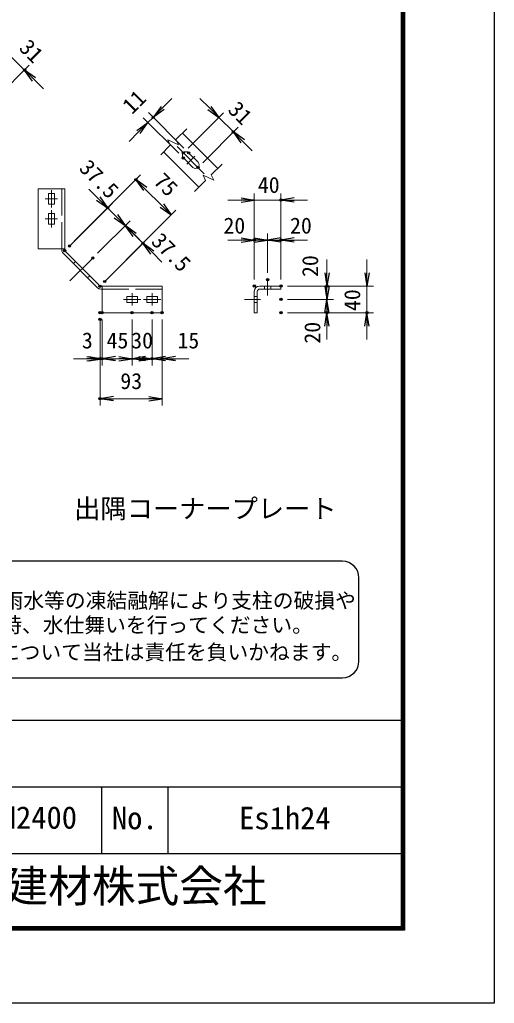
# Model space of a CAD drawing. Units: millimetres, scale not verified, with parts at other scales. Extents: x -6300 to 6300, y -4455 to 4455.
# Drawn here: x 4162 to 6300, y -4455 to -26 of the extents above; entities that cross this region are included whole.
import ezdxf
from ezdxf.enums import TextEntityAlignment as Align

# ---------------------------------------------------------------- set-up
doc = ezdxf.new("R2010")
doc.units = ezdxf.units.MM
doc.header["$LTSCALE"] = 20
doc.header["$PDMODE"] = 32
doc.header["$PDSIZE"] = 10
doc.linetypes.add('DASHED', pattern=[7.5, 6, -1.5])
doc.linetypes.add('USER1', pattern=[50.8, 31.75, -6.35, 6.35, -6.35])
for name, color, linetype, lineweight in [('0-0_D-BMK', 2, 'USER1', 13), ('0-3_D-STR3', 3, 'Continuous', 13), ('0-5_0', 7, 'Continuous', 25), ('0-6_D-STR-DIM', 7, 'Continuous', 13), ('0-9_D-TTL-TXT', 7, 'Continuous', 25), ('0-A_D-TTL', 7, 'Continuous', 25)]:
    doc.layers.add(name, color=color, linetype=linetype, lineweight=lineweight)
doc.layers.add('0-7_Defpoints', color=8, linetype='Continuous')
doc.styles.add('ＭＳ ゴシック', font='')
doc.styles.get('ＭＳ ゴシック').set_extended_font_data('MS Gothic')

# ---------------------------------------------------------------- blocks, each defined once
blk = doc.blocks.new('_Open')
at = {"layer": '0-5_0'}
blk.add_line((-20, 3.333), (0, 0), dxfattribs=at)
blk.add_lwpolyline([(-20, -3.333), (0, 0), (-20, 0)], dxfattribs=at)

msp = doc.modelspace()

# ---------------------------------------------------------------- linework, layer by layer
at = {"layer": '0-0_D-BMK'}
for p, q in [((4871.11, -596.86), (4993.66, -719.42)), ((4950.54, -640.23), (4914.47, -676.29)), ((4305.27, -793.4), (4305.27, -871.4)), ((4333.02, -832.4), (4277.52, -832.4)), ((4305.27, -883.4), (4305.27, -961.4)), ((4333.02, -922.4), (4277.52, -922.4)), ((4491.68, -1099.08), (4388.41, -1202.35)), ((5279.02, -1268.26), (5279.02, -1196.23)), ((4668.37, -1257.75), (4668.37, -1313.25)), ((4758.37, -1257.75), (4758.37, -1313.25)), ((4707.37, -1285.5), (4629.37, -1285.5)), ((4797.37, -1285.5), (4719.37, -1285.5)), ((5247.52, -1285.5), (5175.49, -1285.5))]:
    msp.add_line(p, q, dxfattribs=at)
at = {"layer": '0-3_D-STR3'}
for p, q in [((4895.38, -536.28), (5054.48, -695.38)), ((4810.61, -621.21), (4969.66, -780.27)), ((4899.62, -648.71), (4942.05, -691.14)), ((4922.96, -625.38), (4965.39, -667.8)), ((4245.27, -787.4), (4245.27, -1057.4)), ((4365.27, -787.4), (4245.27, -787.4)), ((4365.27, -1063.6), (4365.27, -787.4)), ((4319.07, -808.4), (4291.47, -808.4)), ((4291.47, -808.4), (4291.47, -856.4)), ((4319.07, -808.4), (4319.07, -856.4)), ((4319.07, -856.4), (4291.47, -856.4)), ((4319.07, -898.4), (4291.47, -898.4)), ((4291.47, -898.4), (4291.47, -946.4)), ((4319.07, -898.4), (4319.07, -946.4)), ((4319.07, -946.4), (4291.47, -946.4)), ((4245.27, -1057.4), (4365.27, -1057.4)), ((4351.77, -1057.4), (4351.77, -1063.6)), ((4357.7, -1077.92), (4512.84, -1233.06)), ((4367.24, -1068.37), (4522.39, -1223.52)), ((4533.37, -1239), (4527.16, -1239)), ((5243.02, -1225.5), (5339.02, -1225.5)), ((5243.02, -1239), (5339.02, -1239)), ((5339.02, -1225.5), (5339.02, -1239)), ((4644.37, -1271.7), (4644.37, -1299.3)), ((4692.37, -1271.7), (4644.37, -1271.7)), ((4692.37, -1271.7), (4692.37, -1299.3)), ((4734.37, -1271.7), (4734.37, -1299.3)), ((4782.37, -1271.7), (4734.37, -1271.7)), ((4782.37, -1271.7), (4782.37, -1299.3)), ((5219.02, -1249.5), (5219.02, -1345.5)), ((5232.52, -1271.7), (5219.02, -1271.7)), ((5232.52, -1249.49), (5232.52, -1345.5)), ((4692.37, -1299.3), (4644.37, -1299.3)), ((4782.37, -1299.3), (4734.37, -1299.3)), ((5232.52, -1299.3), (5219.02, -1299.3)), ((5219.02, -1345.5), (5232.52, -1345.5))]:
    msp.add_line(p, q, dxfattribs=at)
at = {"layer": '0-3_D-STR3', "linetype": 'DASHED'}
for p, q in [((4351.77, -1057.4), (4351.77, -787.4)), ((4403.91, -1124.13), (4413.46, -1114.58)), ((4468.15, -1188.37), (4477.7, -1178.83)), ((4533.37, -1239), (4803.37, -1239)), ((5265.22, -1239), (5265.22, -1225.5)), ((5292.82, -1239), (5292.82, -1225.5))]:
    msp.add_line(p, q, dxfattribs=at)
at = {"layer": '0-3_D-STR3'}
msp.add_lwpolyline([(4527.16, -1225.5), (4803.37, -1225.5), (4803.37, -1345.5), (4533.37, -1345.5), (4533.37, -1225.5)], dxfattribs=at)
for centre, radius, start, end in [((4911.29, -637.04), 16.5, 45, 225), ((4953.72, -679.47), 16.5, 225, 45), ((4372.02, -1063.6), 20.25, 180, 225), ((4372.02, -1063.6), 6.75, 180, 225), ((4527.16, -1218.75), 20.25, 225, 270), ((4527.16, -1218.75), 6.75, 225, 270), ((5243.02, -1249.5), 24, 90, 180), ((5243.02, -1249.5), 10.5, 90, 180)]:
    msp.add_arc(centre, radius, start, end, dxfattribs=at)
at = {"layer": '0-6_D-STR-DIM'}
for p, q in [((4118.52, -186.92), (4184.28, -252.68)), ((4046.03, -390.93), (4205.49, -231.47)), ((4226.7, -295.11), (4269.13, -337.53)), ((4805.76, -423.32), (4848.18, -380.9)), ((5016.66, -423.49), (4974.23, -381.07)), ((4878.41, -627.5), (4718.78, -467.87)), ((4740, -489.08), (4763.33, -465.75)), ((4901.75, -604.16), (4742.12, -444.53)), ((4920.84, -604.16), (5080.29, -444.71)), ((5059.08, -465.92), (5124.84, -531.68)), ((4914.86, -516.8), (4865.78, -565.88)), ((4986.6, -669.93), (5146.06, -510.47)), ((4697.57, -531.51), (4655.14, -573.94)), ((4840.13, -591.54), (4828.92, -567.5)), ((4828.92, -567.5), (4876.99, -589.92)), ((4865.78, -565.88), (4876.99, -589.92)), ((5167.27, -574.11), (5209.7, -616.53)), ((4840.13, -591.54), (4797.58, -634.31)), ((5073.96, -675.9), (5024.88, -724.98)), ((4407.69, -1023.97), (4706.78, -724.89)), ((4999.22, -750.64), (4950.18, -799.79)), ((4999.22, -750.64), (4988.01, -726.6)), ((4988.02, -726.6), (5036.09, -749.02)), ((5024.88, -724.98), (5036.09, -749.02)), ((4515.86, -830.95), (4473.43, -788.53)), ((4802.24, -862.77), (4727.99, -788.53)), ((5159.02, -838.35), (5099.02, -838.35)), ((5219.02, -1195.5), (5219.02, -808.35)), ((5219.02, -838.35), (5339.02, -838.35)), ((5339.02, -1195.5), (5339.02, -808.35)), ((5399.02, -838.35), (5459.02, -838.35)), ((4386.48, -1045.18), (4579.5, -852.17)), ((4595.41, -910.5), (4552.98, -868.08)), ((4637.83, -952.93), (4558.28, -873.38)), ((4566.15, -1183.71), (4865.88, -883.99)), ((4512.89, -1077.87), (4659.05, -931.72)), ((4512.89, -1077.87), (4659.05, -931.72)), ((4637.83, -952.93), (4717.38, -1032.48)), ((4544.94, -1204.92), (4738.6, -1011.27)), ((4680.26, -995.36), (4722.69, -1037.78)), ((5159.02, -1018.35), (5099.02, -1018.35)), ((5219.02, -1018.35), (5159.02, -1018.35)), ((5219.02, -1195.5), (5219.02, -988.35)), ((5279.02, -1018.35), (5219.02, -1018.35)), ((5279.02, -1166.23), (5279.02, -988.35)), ((5279.02, -1166.23), (5279.02, -988.35)), ((5279.02, -1018.35), (5339.02, -1018.35)), ((5339.02, -1195.5), (5339.02, -988.35)), ((5339.02, -1018.35), (5399.02, -1018.35)), ((5399.02, -1018.35), (5459.02, -1018.35)), ((4759.81, -1074.91), (4802.24, -1117.33)), ((5546.17, -1165.5), (5546.17, -1105.5)), ((5726.17, -1165.5), (5726.17, -1105.5)), ((5546.17, -1225.5), (5546.17, -1165.5)), ((5369.02, -1225.5), (5576.17, -1225.5)), ((5369.02, -1225.5), (5756.17, -1225.5)), ((5546.17, -1285.5), (5546.17, -1225.5)), ((5726.17, -1225.5), (5726.17, -1345.5)), ((5369.02, -1285.5), (5576.17, -1285.5)), ((5369.02, -1285.5), (5576.17, -1285.5)), ((5546.17, -1285.5), (5546.17, -1345.5)), ((5369.02, -1345.5), (5756.17, -1345.5)), ((5369.02, -1345.5), (5576.17, -1345.5)), ((5546.17, -1345.5), (5546.17, -1405.5)), ((4524.37, -1375.5), (4524.37, -1582.64)), ((4524.37, -1405.5), (4524.37, -1762.64)), ((4533.37, -1375.5), (4533.37, -1582.64)), ((4533.37, -1375.5), (4533.37, -1582.64)), ((4668.37, -1375.5), (4668.37, -1582.64)), ((4668.37, -1375.5), (4668.37, -1582.64)), ((4758.37, -1375.5), (4758.37, -1582.64)), ((4758.37, -1375.5), (4758.37, -1582.64)), ((4803.37, -1375.5), (4803.37, -1582.64)), ((4803.37, -1375.5), (4803.37, -1762.64)), ((5546.17, -1405.5), (5546.17, -1465.5)), ((5726.17, -1405.5), (5726.17, -1465.5)), ((4464.37, -1552.64), (4404.37, -1552.64)), ((4473.37, -1552.64), (4413.37, -1552.64)), ((4533.37, -1552.64), (4524.37, -1552.64)), ((4668.37, -1552.64), (4533.37, -1552.64)), ((4608.37, -1552.64), (4548.37, -1552.64)), ((4593.37, -1552.64), (4653.37, -1552.64)), ((4698.37, -1552.64), (4638.37, -1552.64)), ((4668.37, -1552.64), (4758.37, -1552.64)), ((4728.37, -1552.64), (4788.37, -1552.64)), ((4758.37, -1552.64), (4803.37, -1552.64)), ((4818.37, -1552.64), (4878.37, -1552.64)), ((4863.37, -1552.64), (4923.37, -1552.64)), ((4743.37, -1732.64), (4584.37, -1732.64))]:
    msp.add_line(p, q, dxfattribs=at)
at = {"layer": '0-7_Defpoints'}
for p in [(4184.28, -252.68), (4763.33, -465.75), (5124.84, -531.68), (4899.62, -625.38), (4899.62, -648.71), (4922.96, -625.38), (4965.39, -691.14), (4685.56, -746.1), (5339.02, -838.35), (4558.28, -873.38), (5219.02, -1018.35), (5339.02, -1018.35), (4365.27, -1066.4), (4386.48, -1045.18), (4717.38, -1032.48), (4491.68, -1099.08), (4491.68, -1099.08), (5279.02, -1196.23), (4523.73, -1226.13), (4544.94, -1204.92), (5219.02, -1225.5), (5339.02, -1225.5), (5339.02, -1225.5), (5546.17, -1225.5), (5339.02, -1285.5), (4524.37, -1345.5), (4524.37, -1375.5), (4533.37, -1345.5), (4668.37, -1345.5), (4758.37, -1345.5), (4803.37, -1345.5), (5339.02, -1345.5), (5339.02, -1345.5), (5546.17, -1345.5), (5726.17, -1345.5), (4524.37, -1552.64), (4533.37, -1552.64), (4758.37, -1552.64), (4803.37, -1552.64), (4524.37, -1732.64)]:
    msp.add_point(p, dxfattribs=at)
at = {"layer": '0-9_D-TTL-TXT', "color": 2}
for p, q in [((5615.41, -2464.33), (1947.09, -2464.33)), ((5690.41, -2914.33), (5690.41, -2539.33)), ((1947.09, -2989.33), (5615.41, -2989.33))]:
    msp.add_line(p, q, dxfattribs=at)
for centre, start, end in [((5615.41, -2539.33), 0, 90), ((5615.41, -2914.33), 270, 0)]:
    msp.add_arc(centre, 75, start, end, dxfattribs=at)
at = {"layer": '0-A_D-TTL'}
for p, q in [((3180, -3180), (5880, -3180)), ((3180, -3480), (5880, -3480)), ((4530, -3480), (4530, -3780)), ((4830, -3480), (4830, -3780)), ((3180, -3780), (5880, -3780))]:
    msp.add_line(p, q, dxfattribs=at)
at = {"layer": '0-A_D-TTL', "color": 2}
msp.add_lwpolyline([(-6300, 4455), (6300, 4455), (6300, -4455), (-6300, -4455)], close=True, dxfattribs=at)
at = {"layer": '0-A_D-TTL'}
for points in [[(-5895, 4125), (5895, 4125), (5895, -4125), (-5895, -4125)], [(-5891.25, 4121.25), (5891.25, 4121.25), (5891.25, -4121.25), (-5891.25, -4121.25)], [(-5887.5, 4117.5), (5887.5, 4117.5), (5887.5, -4117.5), (-5887.5, -4117.5)], [(-5883.75, 4113.75), (5883.75, 4113.75), (5883.75, -4113.75), (-5883.75, -4113.75)], [(-5880, 4110), (5880, 4110), (5880, -4110), (-5880, -4110)]]:
    msp.add_lwpolyline(points, close=True, dxfattribs=at)

# ---------------------------------------------------------------- block references
at = {"layer": '0-6_D-STR-DIM', "xscale": 3, "yscale": 3}
for p, rotation in [((4184.28, -252.68), 135), ((4763.33, -465.75), 225), ((5059.08, -465.92), 315), ((4740, -489.08), 45), ((5124.84, -531.68), 135), ((4685.56, -746.1), 135), ((4558.28, -873.38), 315), ((5339.02, -838.35), 180), ((4844.66, -905.2), 315), ((4637.83, -952.93), 315), ((4637.83, -952.93), 135), ((5279.02, -1018.35), 180), ((5339.02, -1018.35), 180), ((4717.38, -1032.48), 135), ((5546.17, -1225.5), 270), ((5726.17, -1225.5), 270), ((5546.17, -1285.5), 270), ((5546.17, -1285.5), 90), ((5546.17, -1345.5), 90), ((5726.17, -1345.5), 90), ((4533.37, -1552.64), 180), ((4668.37, -1552.64), 180), ((4758.37, -1552.64), 180), ((4803.37, -1552.64), 180), ((4524.37, -1732.64), 180)]:
    msp.add_blockref('_Open', p, dxfattribs=dict(at, rotation=rotation))
for p in [(5219.02, -838.35), (5219.02, -1018.35), (5279.02, -1018.35), (4524.37, -1552.64), (4533.37, -1552.64), (4668.37, -1552.64), (4758.37, -1552.64), (4803.37, -1732.64)]:
    msp.add_blockref('_Open', p, dxfattribs=at)

# ---------------------------------------------------------------- texts
at = {"layer": '0-6_D-STR-DIM', "style": 'ＭＳ ゴシック'}
for s, rotation, p in [('31', 315, (4139.75, -173)), ('11', 45, (4683.7, -471.66)), ('31', 315, (5080.32, -452)), ('37.5', 315, (4410.05, -714.5)), ('75', 315, (4745.6, -774.42)), ('37.5', 315, (4734.72, -1044.35)), ('20', 90, (5528.18, -1184.62)), ('40', 90, (5717.54, -1338.06)), ('20', 90, (5537.88, -1484.62))]:
    msp.add_text(s, height=72.14, rotation=rotation, dxfattribs=at).set_placement(p, align=Align.BOTTOM_LEFT)
for s, p in [('40', (5234.84, -827.82)), ('20', (5079.89, -1010.82)), ('20', (5379.89, -1010.82)), ('3', (4442.28, -1527.92)), ('45', (4553.47, -1527.92)), ('30', (4664.43, -1527.92)), ('15', (4872.74, -1527.92)), ('93', (4615.53, -1710.92))]:
    msp.add_text(s, height=72.14, dxfattribs=at).set_placement(p, align=Align.BOTTOM_LEFT)
at = {"layer": '0-9_D-TTL-TXT', "style": 'ＭＳ ゴシック'}
for s, height, p in [('出隅コーナープレート', 86.66, (4407.6, -2296.61)), ('凍結の恐れがある場所への設置は、内部に溜まった雨水等の凍結融解により支柱の破損や', 68.62, (1932.36, -2696.35)), ('コンクリート基礎の破損の恐れがありますので施工時、水仕舞いを行ってください。', 68.62, (1926.19, -2806.48)), ('施工による水仕舞い不備で起こる支柱・基礎の破損について当社は責任を負いかねます。 ', 68.62, (1915.7, -2928.72)), ('ES-1型 H2400', 101, (3595.66, -3699)), ('No.', 101, (4577.66, -3701.4)), ('Es1h24', 101, (5150.33, -3701.4)), ('JFE建材株式会社', 144.3, (3799.04, -4042.43))]:
    msp.add_text(s, height=height, dxfattribs=at).set_placement(p, align=Align.BOTTOM_LEFT)

doc.saveas('drawing.dxf')
